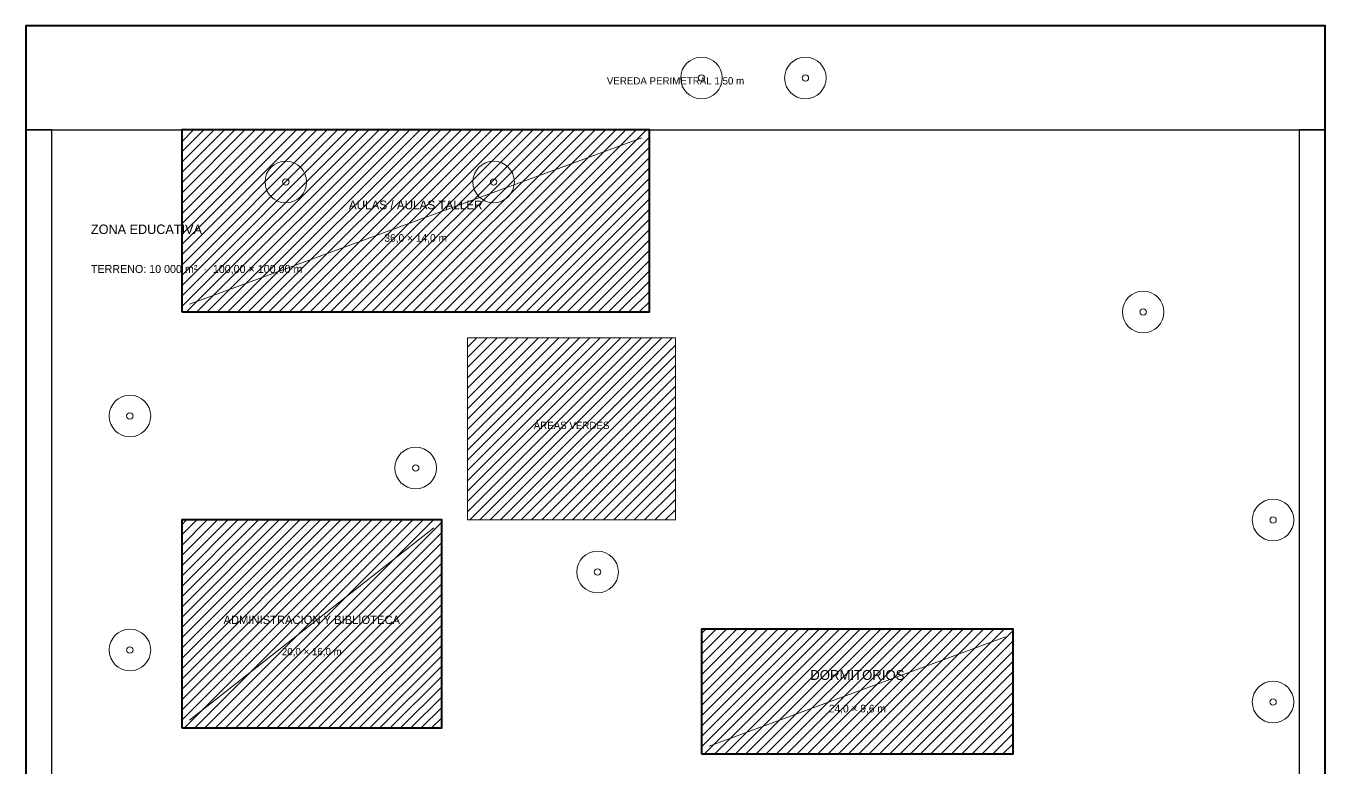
# Model space of a CAD drawing. Header units: metres. Extents: x -4 to 104, y -29 to 100.
# Drawn here: x 0 to 100, y 43 to 100 of the extents above; entities that cross this region are included whole.
import ezdxf
from ezdxf.enums import TextEntityAlignment as Align

# ---------------------------------------------------------------- set-up
doc = ezdxf.new("R2010")
doc.units = ezdxf.units.M
for name, color, linetype, lineweight in [('arbol', 7, 'CONTINUOUS', 18), ('destacado', 7, 'CONTINUOUS', 40), ('edificio', 7, 'CONTINUOUS', 25), ('hatch', 7, 'CONTINUOUS', 9), ('marco-fino', 7, 'CONTINUOUS', 25), ('marco-medio', 7, 'CONTINUOUS', 40), ('proyeccion', 7, 'CONTINUOUS', 15), ('texto', 7, 'CONTINUOUS', 5), ('texto-suave', 7, 'CONTINUOUS', 5), ('vegetal', 7, 'CONTINUOUS', 20)]:
    doc.layers.add(name, color=color, linetype=linetype, lineweight=lineweight)

msp = doc.modelspace()

# ---------------------------------------------------------------- linework, layer by layer
at = {"layer": 'arbol'}
for centre, radius in [((52, 96), 1.6), ((60, 96), 1.6), ((52, 96), 0.25), ((60, 96), 0.25), ((20, 88), 1.6), ((36, 88), 1.6), ((20, 88), 0.25), ((36, 88), 0.25), ((86, 78), 1.6), ((86, 78), 0.25), ((8, 70), 1.6), ((8, 70), 0.25), ((30, 66), 1.6), ((30, 66), 0.25), ((96, 62), 1.6), ((96, 62), 0.25), ((44, 58), 1.6), ((44, 58), 0.25), ((8, 52), 1.6), ((8, 52), 0.25), ((96, 48), 1.6), ((96, 48), 0.25)]:
    msp.add_circle(centre, radius, dxfattribs=at)
at = {"layer": 'destacado'}
msp.add_lwpolyline([(52, 44), (76, 44), (76, 53.6), (52, 53.6)], close=True, dxfattribs=at)
at = {"layer": 'edificio'}
for points in [[(12, 78), (48, 78), (48, 92), (12, 92)], [(12, 46), (32, 46), (32, 62), (12, 62)]]:
    msp.add_lwpolyline(points, close=True, dxfattribs=at)
at = {"layer": 'hatch'}
for p, q in [((12, 78.43), (25.57, 92)), ((12, 79.22), (24.78, 92)), ((12, 80.01), (23.99, 92)), ((12, 80.81), (23.19, 92)), ((12, 81.6), (22.4, 92)), ((12, 82.39), (21.61, 92)), ((12, 83.18), (20.82, 92)), ((12, 83.97), (20.03, 92)), ((12, 84.77), (19.23, 92)), ((12, 85.56), (18.44, 92)), ((12, 86.35), (17.65, 92)), ((12, 87.14), (16.86, 92)), ((12, 87.93), (16.07, 92)), ((12, 88.73), (15.27, 92)), ((12, 89.52), (14.48, 92)), ((12, 90.31), (13.69, 92)), ((12, 91.1), (12.9, 92)), ((12, 91.89), (12.11, 92)), ((12.36, 78), (26.36, 92)), ((13.15, 78), (27.15, 92)), ((13.95, 78), (27.95, 92)), ((14.74, 78), (28.74, 92)), ((15.53, 78), (29.53, 92)), ((16.32, 78), (30.32, 92)), ((17.11, 78), (31.11, 92)), ((17.91, 78), (31.91, 92)), ((18.7, 78), (32.7, 92)), ((19.49, 78), (33.49, 92)), ((20.28, 78), (34.28, 92)), ((21.07, 78), (35.07, 92)), ((21.87, 78), (35.87, 92)), ((22.66, 78), (36.66, 92)), ((23.45, 78), (37.45, 92)), ((24.24, 78), (38.24, 92)), ((25.03, 78), (39.03, 92)), ((25.83, 78), (39.83, 92)), ((26.62, 78), (40.62, 92)), ((27.41, 78), (41.41, 92)), ((28.2, 78), (42.2, 92)), ((28.99, 78), (42.99, 92)), ((29.78, 78), (43.78, 92)), ((30.58, 78), (44.58, 92)), ((31.37, 78), (45.37, 92)), ((32.16, 78), (46.16, 92)), ((32.95, 78), (46.95, 92)), ((33.74, 78), (47.74, 92)), ((34.54, 78), (48, 91.46)), ((35.33, 78), (48, 90.67)), ((36.12, 78), (48, 89.88)), ((36.91, 78), (48, 89.09)), ((37.7, 78), (48, 88.3)), ((38.5, 78), (48, 87.5)), ((39.29, 78), (48, 86.71)), ((40.08, 78), (48, 85.92)), ((40.87, 78), (48, 85.13)), ((41.66, 78), (48, 84.34)), ((42.46, 78), (48, 83.54)), ((43.25, 78), (48, 82.75)), ((44.04, 78), (48, 81.96)), ((44.83, 78), (48, 81.17)), ((45.62, 78), (48, 80.38)), ((46.42, 78), (48, 79.58)), ((47.21, 78), (48, 78.79)), ((34, 62.63), (47.37, 76)), ((34, 63.42), (46.58, 76)), ((34, 64.22), (45.78, 76)), ((34, 65.01), (44.99, 76)), ((34, 65.8), (44.2, 76)), ((34, 66.59), (43.41, 76)), ((34, 67.38), (42.62, 76)), ((34, 68.17), (41.83, 76)), ((34, 68.97), (41.03, 76)), ((34, 69.76), (40.24, 76)), ((34, 70.55), (39.45, 76)), ((34, 71.34), (38.66, 76)), ((34, 72.13), (37.87, 76)), ((34, 72.93), (37.07, 76)), ((34, 73.72), (36.28, 76)), ((34, 74.51), (35.49, 76)), ((34, 75.3), (34.7, 76)), ((34.16, 62), (48.16, 76)), ((34.95, 62), (48.95, 76)), ((35.74, 62), (49.74, 76)), ((36.54, 62), (50, 75.46)), ((37.33, 62), (50, 74.67)), ((38.12, 62), (50, 73.88)), ((38.91, 62), (50, 73.09)), ((39.7, 62), (50, 72.3)), ((40.5, 62), (50, 71.5)), ((41.29, 62), (50, 70.71)), ((42.08, 62), (50, 69.92)), ((42.87, 62), (50, 69.13)), ((43.66, 62), (50, 68.34)), ((44.46, 62), (50, 67.54)), ((45.25, 62), (50, 66.75)), ((46.04, 62), (50, 65.96)), ((46.83, 62), (50, 65.17)), ((47.62, 62), (50, 64.38)), ((48.42, 62), (50, 63.58)), ((12, 46.59), (27.41, 62)), ((12, 47.38), (26.62, 62)), ((12, 48.17), (25.83, 62)), ((12, 48.97), (25.03, 62)), ((12, 49.76), (24.24, 62)), ((12, 50.55), (23.45, 62)), ((12, 51.34), (22.66, 62)), ((12, 52.13), (21.87, 62)), ((12, 52.93), (21.07, 62)), ((12, 53.72), (20.28, 62)), ((12, 54.51), (19.49, 62)), ((12, 55.3), (18.7, 62)), ((12, 56.09), (17.91, 62)), ((12, 56.89), (17.11, 62)), ((12, 57.68), (16.32, 62)), ((12, 58.47), (15.53, 62)), ((12, 59.26), (14.74, 62)), ((12, 60.05), (13.95, 62)), ((12, 60.85), (13.15, 62)), ((12, 61.64), (12.36, 62)), ((12.2, 46), (28.2, 62)), ((12.99, 46), (28.99, 62)), ((13.78, 46), (29.78, 62)), ((14.58, 46), (30.58, 62)), ((15.37, 46), (31.37, 62)), ((49.21, 62), (50, 62.79)), ((16.16, 46), (32, 61.84)), ((16.95, 46), (32, 61.05)), ((17.74, 46), (32, 60.26)), ((18.54, 46), (32, 59.46)), ((19.33, 46), (32, 58.67)), ((20.12, 46), (32, 57.88)), ((20.91, 46), (32, 57.09)), ((21.7, 46), (32, 56.3)), ((22.5, 46), (32, 55.5)), ((23.29, 46), (32, 54.71)), ((24.08, 46), (32, 53.92)), ((24.87, 46), (32, 53.13)), ((52, 44.55), (61.05, 53.6)), ((52, 45.34), (60.26, 53.6)), ((52, 46.13), (59.47, 53.6)), ((52, 46.93), (58.67, 53.6)), ((52, 47.72), (57.88, 53.6)), ((52, 48.51), (57.09, 53.6)), ((52, 49.3), (56.3, 53.6)), ((52, 50.09), (55.51, 53.6)), ((52, 50.89), (54.71, 53.6)), ((52, 51.68), (53.92, 53.6)), ((52, 52.47), (53.13, 53.6)), ((52, 53.26), (52.34, 53.6)), ((52.24, 44), (61.84, 53.6)), ((53.03, 44), (62.63, 53.6)), ((53.83, 44), (63.43, 53.6)), ((54.62, 44), (64.22, 53.6)), ((55.41, 44), (65.01, 53.6)), ((56.2, 44), (65.8, 53.6)), ((56.99, 44), (66.59, 53.6)), ((57.78, 44), (67.38, 53.6)), ((58.58, 44), (68.18, 53.6)), ((59.37, 44), (68.97, 53.6)), ((60.16, 44), (69.76, 53.6)), ((60.95, 44), (70.55, 53.6)), ((61.74, 44), (71.34, 53.6)), ((62.54, 44), (72.14, 53.6)), ((63.33, 44), (72.93, 53.6)), ((64.12, 44), (73.72, 53.6)), ((64.91, 44), (74.51, 53.6)), ((65.7, 44), (75.3, 53.6)), ((66.5, 44), (76, 53.5)), ((25.66, 46), (32, 52.34)), ((67.29, 44), (76, 52.71)), ((26.46, 46), (32, 51.54)), ((68.08, 44), (76, 51.92)), ((68.87, 44), (76, 51.13)), ((27.25, 46), (32, 50.75)), ((69.66, 44), (76, 50.34)), ((28.04, 46), (32, 49.96)), ((28.83, 46), (32, 49.17)), ((70.46, 44), (76, 49.54)), ((29.62, 46), (32, 48.38)), ((71.25, 44), (76, 48.75)), ((30.42, 46), (32, 47.58)), ((72.04, 44), (76, 47.96)), ((72.83, 44), (76, 47.17)), ((31.21, 46), (32, 46.79)), ((73.62, 44), (76, 46.38)), ((74.42, 44), (76, 45.58)), ((75.21, 44), (76, 44.79))]:
    msp.add_line(p, q, dxfattribs=at)
at = {"layer": 'marco-fino'}
for points in [[(0, 92), (100, 92), (100, 100), (0, 100)], [(0, 10), (2, 10), (2, 92), (0, 92)], [(98, 10), (100, 10), (100, 92), (98, 92)]]:
    msp.add_lwpolyline(points, close=True, dxfattribs=at)
at = {"layer": 'marco-medio'}
for points in [[(0, 0), (100, 0), (100, 100), (0, 100)], [(12, 78), (48, 78), (48, 92), (12, 92)], [(12, 46), (32, 46), (32, 62), (12, 62)], [(52, 44), (76, 44), (76, 53.6), (52, 53.6)]]:
    msp.add_lwpolyline(points, close=True, dxfattribs=at)
at = {"layer": 'proyeccion'}
for p, q in [((12.6, 78.6), (47.4, 91.4)), ((12.6, 46.6), (31.4, 61.4)), ((52.6, 44.6), (75.4, 53))]:
    msp.add_line(p, q, dxfattribs=at)
at = {"layer": 'vegetal'}
msp.add_lwpolyline([(34, 62), (50, 62), (50, 76), (34, 76)], close=True, dxfattribs=at)

# ---------------------------------------------------------------- texts
at = {"layer": 'texto'}
for s, height, p in [('AULAS / AULAS TALLER', 0.672, (30, 85.9)), ('ÁREAS VERDES', 0.56, (42, 69)), ('ADMINISTRACIÓN Y BIBLIOTECA', 0.644, (22, 54)), ('DORMITORIOS', 0.756, (64, 49.7))]:
    msp.add_text(s, height=height, dxfattribs=at).set_placement(p, align=Align.CENTER)
msp.add_text('ZONA EDUCATIVA', height=0.728, dxfattribs=at).set_placement((5, 84))
at = {"layer": 'texto-suave'}
for s, height, p in [('VEREDA PERIMETRAL 1,50 m', 0.56, (50, 95.5)), ('36,0 × 14,0 m', 0.588, (30, 83.4)), ('20,0 × 16,0 m', 0.56, (22, 51.6)), ('24,0 × 9,6 m', 0.588, (64, 47.2))]:
    msp.add_text(s, height=height, dxfattribs=at).set_placement(p, align=Align.CENTER)
msp.add_text('TERRENO: 10 000 m²  ·  100,00 × 100,00 m', height=0.616, dxfattribs=at).set_placement((5, 81))

doc.saveas('drawing.dxf')
